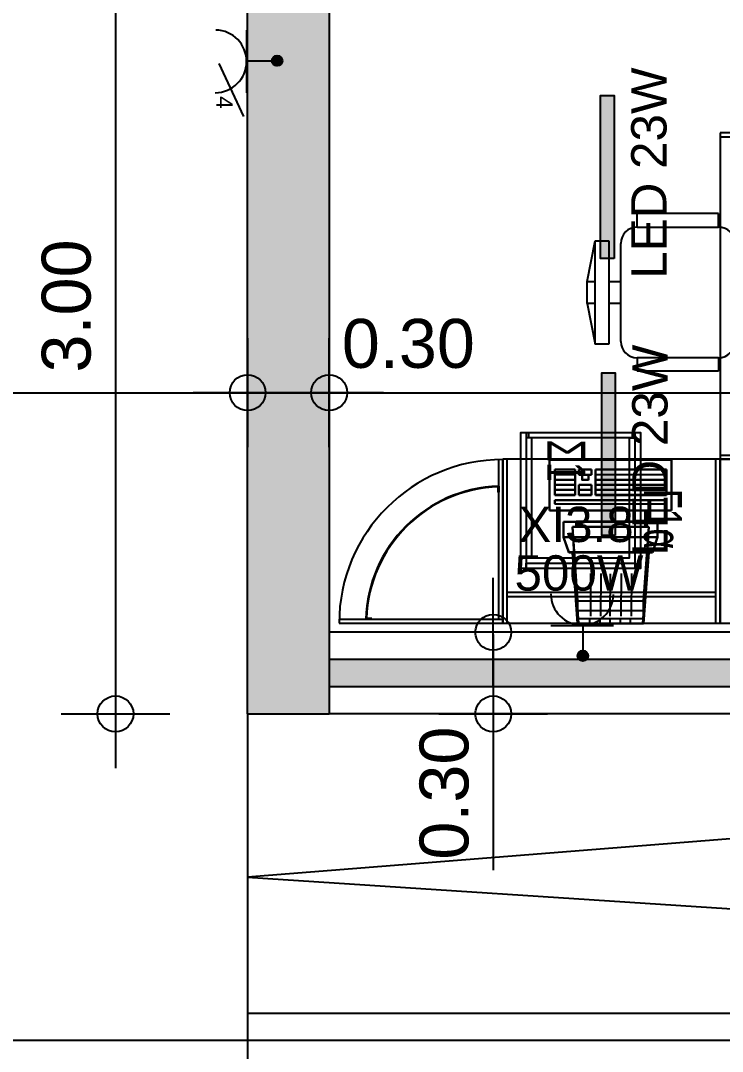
# Model space of a CAD drawing. Header units: metres. Extents: x -11 to 85, y -301 to 135.
# Drawn here: x 39.288 to 41.87, y -209.388 to -205.597 of the extents above; entities that cross this region are included whole.
import ezdxf

# ---------------------------------------------------------------- set-up
doc = ezdxf.new("R2010")
doc.units = ezdxf.units.M
doc.header["$LTSCALE"] = 0.036
doc.header["$PDMODE"] = 2
for name, color, linetype in [('arxitek isogeio', 252, 'Continuous'), ('DIMBLK', 252, 'Continuous'), ('electext', 20, 'Continuous'), ('Epipla', 252, 'Continuous'), ('hatch color', 252, 'Continuous'), ('HLEK-SYMBOL', 3, 'Continuous'), ('HLEK_FL001_SYMBOLS', 230, 'Continuous'), ('KYKLOFORHTES', 152, 'Continuous')]:
    doc.layers.add(name, color=color, linetype=linetype)
doc.styles.add('COMU-N', font='arial.ttf')
doc.styles.add('SIMW-N', font='wgsimpl')
doc.styles.get("Standard").update_dxf_attribs({"font": 'arial.ttf'})
doc.dimstyles.new('CADWDOT', dxfattribs={"dimscale": 0.1, "dimtxt": 1.8, "dimasz": 0.08, "dimexe": 2, "dimexo": 0, "dimgap": 0.09, "dimtad": 0, "dimrnd": 0.001, "dimzin": 0, "dimdsep": 46, "dimtxsty": 'Standard', "dimblk1": 'ARTDIM', "dimblk2": 'ARTDIM', "dimsah": 1, "dimcen": 0.09, "dimdle": 0.05, "dimse1": 1, "dimse2": 1, "dimadec": 0, "dimazin": 0, "dimtfac": 1, "dimtmove": 0, "dimatfit": 3, "dimldrblk": 'ARTDIM', "dimfxl": 2, "dimtvp": 0.9999, "dimtolj": 1, "dimtzin": 0, "dimarcsym": 0})

# ---------------------------------------------------------------- blocks, each defined once
blk = doc.blocks.new('ARTDIM')
at = {"layer": 'DIMBLK'}
for p, q in [((0, -24.9975), (0, 24.9975)), ((-24.9975, 0), (24.9975, 0))]:
    blk.add_line(p, q, dxfattribs=at)
blk.add_circle((0, 0), 8.25, dxfattribs=at)
blk = doc.blocks.new('*D1322')
at = {"layer": 'arxitek isogeio', "color": 0, "lineweight": -2}
blk.add_line((22.4317, -206.9656), (40.1157, -206.9656), dxfattribs=at)
at = {"layer": 'Defpoints', "color": 0, "transparency": 16777216}
for p in [(22.4237, -206.9656), (40.1237, -206.9656), (40.1237, -206.9656)]:
    blk.add_point(p, dxfattribs=at)
at = {"layer": 'arxitek isogeio', "color": 0, "lineweight": -2, "xscale": 0.008, "yscale": 0.008, "zscale": 0.008, "rotation": 180}
blk.add_blockref('ARTDIM', (22.4237, -206.9656), dxfattribs=at)
at = {"layer": 'arxitek isogeio', "color": 0, "lineweight": -2, "xscale": 0.008, "yscale": 0.008, "zscale": 0.008}
blk.add_blockref('ARTDIM', (40.1237, -206.9656), dxfattribs=at)
at = {"layer": 'arxitek isogeio', "color": 0, "insert": (31.2737, -206.7856), "char_height": 0.18, "attachment_point": 5}
blk.add_mtext('\\A1;17.70', dxfattribs=at)
blk = doc.blocks.new('*D1323')
at = {"layer": 'arxitek isogeio', "color": 0, "lineweight": -2}
for p, q in [((40.1317, -206.9656), (40.4157, -206.9656)), ((40.4237, -206.9656), (40.9983, -206.9656))]:
    blk.add_line(p, q, dxfattribs=at)
at = {"layer": 'Defpoints', "color": 0, "transparency": 16777216}
for p in [(40.1237, -205.1468), (40.4237, -205.1468), (40.4237, -206.9656)]:
    blk.add_point(p, dxfattribs=at)
at = {"layer": 'arxitek isogeio', "color": 0, "lineweight": -2, "xscale": 0.008, "yscale": 0.008, "zscale": 0.008, "rotation": 180}
blk.add_blockref('ARTDIM', (40.1237, -206.9656), dxfattribs=at)
at = {"layer": 'arxitek isogeio', "color": 0, "lineweight": -2, "xscale": 0.008, "yscale": 0.008, "zscale": 0.008}
blk.add_blockref('ARTDIM', (40.4237, -206.9656), dxfattribs=at)
at = {"layer": 'arxitek isogeio', "color": 0, "insert": (40.715, -206.7856), "char_height": 0.18, "attachment_point": 5}
blk.add_mtext('\\A1;0.30', dxfattribs=at)
blk = doc.blocks.new('*D1324')
at = {"layer": 'arxitek isogeio', "color": 0, "lineweight": -2}
blk.add_line((40.4317, -206.9656), (47.4657, -206.9656), dxfattribs=at)
at = {"layer": 'Defpoints', "color": 0, "transparency": 16777216}
for p in [(47.4737, -206.9656), (40.4237, -207.8468), (47.4737, -207.8468)]:
    blk.add_point(p, dxfattribs=at)
at = {"layer": 'arxitek isogeio', "color": 0, "lineweight": -2, "xscale": 0.008, "yscale": 0.008, "zscale": 0.008, "rotation": 180}
blk.add_blockref('ARTDIM', (40.4237, -206.9656), dxfattribs=at)
at = {"layer": 'arxitek isogeio', "color": 0, "lineweight": -2, "xscale": 0.008, "yscale": 0.008, "zscale": 0.008}
blk.add_blockref('ARTDIM', (47.4737, -206.9656), dxfattribs=at)
at = {"layer": 'arxitek isogeio', "color": 0, "insert": (43.9487, -206.7856), "char_height": 0.18, "attachment_point": 5}
blk.add_mtext('\\A1;7.05', dxfattribs=at)
blk = doc.blocks.new('*D1361')
at = {"layer": 'arxitek isogeio', "color": 0, "lineweight": -2}
for p, q in [((41.0274, -207.8548), (41.0274, -208.1388)), ((41.0274, -208.1468), (41.0274, -208.7214))]:
    blk.add_line(p, q, dxfattribs=at)
at = {"layer": 'Defpoints', "color": 0, "transparency": 16777216}
for p in [(39.3308, -207.8468), (39.3308, -208.1468), (41.0274, -208.1468)]:
    blk.add_point(p, dxfattribs=at)
at = {"layer": 'arxitek isogeio', "color": 0, "lineweight": -2, "xscale": 0.008, "yscale": 0.008, "zscale": 0.008}
for p, rotation in [((41.0274, -207.8468), 90), ((41.0274, -208.1468), 270)]:
    blk.add_blockref('ARTDIM', p, dxfattribs=dict(at, rotation=rotation))
at = {"layer": 'arxitek isogeio', "color": 0, "insert": (40.8474, -208.4381), "char_height": 0.18, "attachment_point": 5, "rotation": 90}
blk.add_mtext('\\A1;0.30', dxfattribs=at)
blk = doc.blocks.new('*D1365')
at = {"layer": 'arxitek isogeio', "color": 0, "lineweight": -2}
blk.add_line((40.1317, -212.7331), (47.7657, -212.7331), dxfattribs=at)
at = {"layer": 'Defpoints', "color": 0, "transparency": 16777216}
for p in [(40.1237, -208.1468), (47.7737, -208.1468), (47.7737, -212.7331)]:
    blk.add_point(p, dxfattribs=at)
at = {"layer": 'arxitek isogeio', "color": 0, "lineweight": -2, "xscale": 0.008, "yscale": 0.008, "zscale": 0.008, "rotation": 180}
blk.add_blockref('ARTDIM', (40.1237, -212.7331), dxfattribs=at)
at = {"layer": 'arxitek isogeio', "color": 0, "lineweight": -2, "xscale": 0.008, "yscale": 0.008, "zscale": 0.008}
blk.add_blockref('ARTDIM', (47.7737, -212.7331), dxfattribs=at)
at = {"layer": 'arxitek isogeio', "color": 0, "insert": (43.9487, -212.5531), "char_height": 0.18, "attachment_point": 5}
blk.add_mtext('\\A1;7.65', dxfattribs=at)
blk = doc.blocks.new('g1')
at = {"layer": 'Epipla'}
for p, q in [((100.5497, 22.4185), (100.5497, 21.2192)), ((101.1531, 22.4185), (100.5497, 22.4185)), ((101.1531, 22.4034), (100.5497, 22.4034)), ((100.5447, 22.1221), (100.2447, 22.1221)), ((100.2447, 22.0721), (100.2447, 22.1221)), ((100.5447, 22.0721), (100.5447, 22.1221)), ((100.2447, 22.0721), (100.5447, 22.0721)), ((100.0607, 21.8721), (100.0907, 22.0221)), ((100.0907, 22.0221), (100.1407, 22.0221)), ((100.0907, 21.6421), (100.0907, 22.0221)), ((100.1407, 22.0221), (100.1407, 21.6421)), ((100.1847, 21.6521), (100.1847, 22.0121)), ((100.0607, 21.7921), (100.0607, 21.8721)), ((100.0607, 21.8721), (100.0907, 21.8721)), ((100.1407, 21.8721), (100.1847, 21.8721)), ((100.0907, 21.7921), (100.0607, 21.7921)), ((100.0607, 21.7921), (100.0907, 21.6421)), ((100.1847, 21.7921), (100.1407, 21.7921)), ((100.1407, 21.6421), (100.0907, 21.6421)), ((100.2447, 21.5921), (100.2447, 21.5421)), ((100.5447, 21.5921), (100.2447, 21.5921)), ((100.5447, 21.5921), (100.5447, 21.5421)), ((100.5447, 21.5421), (100.2447, 21.5421)), ((99.8563, 21.2972), (99.8363, 21.2972)), ((100.217, 21.2972), (100.237, 21.2972)), ((100.5497, 21.2343), (101.1531, 21.2343)), ((99.7354, 20.6308), (99.7354, 21.2179)), ((100.5497, 21.2192), (99.7505, 21.2192)), ((99.7505, 21.2192), (99.7505, 20.6158)), ((99.7505, 20.6158), (99.7505, 21.2179)), ((99.7656, 21.2192), (99.7656, 20.6158)), ((99.9227, 21.217), (100.3714, 21.217)), ((99.9227, 21.03), (99.9227, 21.217)), ((100.3714, 21.217), (100.3714, 21.03)), ((100.5346, 20.6158), (100.5346, 21.2192)), ((100.5497, 21.2192), (101.1531, 21.2192)), ((100.5497, 20.6158), (100.5497, 21.2192)), ((100.5497, 21.2192), (100.5497, 20.6158)), ((101.149, 21.2192), (100.5497, 21.2192)), ((100.0162, 21.1796, 0.0001), (99.9414, 21.1796, 0.0001)), ((99.9414, 21.1796, 0.0001), (99.9414, 21.0861, 0.0001)), ((100.0162, 21.1609, 0.0001), (99.9414, 21.1609, 0.0001)), ((100.0162, 21.1796, 0.0001), (100.0162, 21.0861, 0.0001)), ((100.0769, 21.1796, 0.0001), (100.0302, 21.1796, 0.0001)), ((100.0302, 21.1796, 0.0001), (100.0302, 21.1609, 0.0001)), ((100.0419, 21.1609, 0.0001), (100.0302, 21.1609, 0.0001)), ((100.0419, 21.1609, 0.0001), (100.0419, 21.1422, 0.0001)), ((100.0769, 21.1609, 0.0001), (100.0653, 21.1609, 0.0001)), ((100.0653, 21.1609, 0.0001), (100.0653, 21.1422, 0.0001)), ((100.0769, 21.1796, 0.0001), (100.0769, 21.1609, 0.0001)), ((100.091, 21.1796, 0.0001), (100.091, 21.0861, 0.0001)), ((100.3527, 21.1796, 0.0001), (100.091, 21.1796, 0.0001)), ((100.3527, 21.1609, 0.0001), (100.091, 21.1609, 0.0001)), ((100.3527, 21.1796, 0.0001), (100.3527, 21.0861, 0.0001)), ((100.0162, 21.1422, 0.0001), (99.9414, 21.1422, 0.0001)), ((100.0162, 21.1235, 0.0001), (99.9414, 21.1235, 0.0001)), ((100.0769, 21.1235, 0.0001), (100.0302, 21.1235, 0.0001)), ((100.0302, 21.1235, 0.0001), (100.0302, 21.0861, 0.0001)), ((100.0653, 21.1422, 0.0001), (100.0419, 21.1422, 0.0001)), ((100.0769, 21.1235, 0.0001), (100.0769, 21.0861, 0.0001)), ((100.3527, 21.1422, 0.0001), (100.091, 21.1422, 0.0001)), ((100.3527, 21.1235, 0.0001), (100.091, 21.1235, 0.0001)), ((100.0162, 21.1048, 0.0001), (99.9414, 21.1048, 0.0001)), ((100.0162, 21.0861, 0.0001), (99.9414, 21.0861, 0.0001)), ((100.0769, 21.1048, 0.0001), (100.0302, 21.1048, 0.0001)), ((100.0769, 21.0861, 0.0001), (100.0302, 21.0861, 0.0001)), ((100.3527, 21.1048, 0.0001), (100.091, 21.1048, 0.0001)), ((100.3527, 21.0861, 0.0001), (100.091, 21.0861, 0.0001)), ((99.9414, 21.0674, 0.0001), (99.9414, 21.0534, 0.0001)), ((100.3527, 21.0674, 0.0001), (99.9414, 21.0674, 0.0001)), ((100.3527, 21.0534, 0.0001), (99.9414, 21.0534, 0.0001)), ((100.3527, 21.0674, 0.0001), (100.3527, 21.0534, 0.0001)), ((100.3714, 21.03), (99.9227, 21.03)), ((99.9743, 20.9888), (100.3202, 20.9888)), ((99.9743, 20.9888), (99.9743, 20.9327)), ((100.3202, 20.9888), (100.3202, 20.9327)), ((99.9743, 20.9327), (100.3202, 20.9327)), ((99.9743, 20.9327), (99.993, 20.8766)), ((100.3202, 20.9327), (100.3015, 20.8766)), ((100.3015, 20.8766), (99.993, 20.8766)), ((100.0304, 20.6148), (100.0117, 20.8766)), ((100.2828, 20.8766), (100.2641, 20.6148)), ((100.5346, 20.7287), (99.7656, 20.7287)), ((100.5346, 20.7126), (99.7656, 20.7126)), ((99.1483, 20.6308), (99.7505, 20.6308)), ((99.2464, 20.6308), (99.269, 20.6308)), ((99.269, 20.6331), (99.2487, 20.6331)), ((99.269, 20.6308), (99.269, 20.6331)), ((99.1483, 20.6158), (99.7505, 20.6158)), ((99.7505, 20.6158), (100.5497, 20.6158)), ((100.2641, 20.6148), (100.0304, 20.6148)), ((100.5497, 20.6158), (101.149, 20.6158))]:
    blk.add_line(p, q, dxfattribs=at)
at = {"layer": 'Epipla', "extrusion": (1.21853e-17, 0.099504, 0.995037)}
for p, q in [((100.0163, 21.1619, 0.0291), (99.9415, 21.1619, 0.0291)), ((100.3528, 21.1619, 0.0291), (100.0911, 21.1619, 0.0291)), ((100.0163, 21.1433, 0.0309), (99.9415, 21.1433, 0.0309)), ((100.0163, 21.1247, 0.0328), (99.9415, 21.1247, 0.0328)), ((100.3528, 21.1433, 0.0309), (100.0911, 21.1433, 0.0309)), ((100.3528, 21.1247, 0.0328), (100.0911, 21.1247, 0.0328)), ((100.0163, 21.1061, 0.0346), (99.9415, 21.1061, 0.0346)), ((100.077, 21.1061, 0.0346), (100.0303, 21.1061, 0.0346)), ((100.3528, 21.1061, 0.0346), (100.0911, 21.1061, 0.0346))]:
    blk.add_line(p, q, dxfattribs=at)
at = {"layer": 'Epipla', "extrusion": (-2.72784e-15, -0.175791, 0.984428)}
for p, q in [((100.0742, 20.6421, 0.2762), (100.075, 20.7985, 0.3041)), ((100.1117, 20.6421, 0.2762), (100.1124, 20.7985, 0.3041)), ((100.146, 20.6413, 0.2759), (100.1468, 20.7978, 0.3038)), ((100.1866, 20.6421, 0.2762), (100.1874, 20.7985, 0.3041)), ((100.2241, 20.6421, 0.2762), (100.2249, 20.7985, 0.3041))]:
    blk.add_line(p, q, dxfattribs=at)
at = {"layer": 'Epipla', "extrusion": (-1.22e-16, -0.996241, -0.08663)}
for p, q in [((100.0709, 20.6172, 0.2375), (100.0709, 20.6309, 0.0804)), ((100.1084, 20.6172, 0.2375), (100.1084, 20.6309, 0.0804)), ((100.1459, 20.6172, 0.2375), (100.1459, 20.6309, 0.0804)), ((100.1834, 20.6172, 0.2375), (100.1834, 20.6309, 0.0804)), ((100.2208, 20.6172, 0.2375), (100.2208, 20.6309, 0.0804))]:
    blk.add_line(p, q, dxfattribs=at)
at = {"layer": 'Epipla'}
for points in [[(99.8166, 20.8168), (99.8166, 21.3168), (100.2566, 21.3168), (100.2566, 20.8168), (99.8166, 20.8168)], [(99.8563, 21.2972), (99.8563, 20.8566), (100.217, 20.8566), (100.217, 21.2972)], [(99.7354, 21.1198), (99.7354, 21.0973), (99.7332, 21.0973), (99.7332, 21.1175)]]:
    blk.add_lwpolyline(points, dxfattribs=at)
for points in [[(99.8363, 20.8168), (99.8166, 20.8168), (99.8166, 21.3168), (99.8363, 21.3168)], [(100.227, 21.317), (100.227, 21.2972), (99.8463, 21.2972), (99.8463, 21.317)], [(100.2566, 20.8168), (100.237, 20.8168), (100.237, 21.3168), (100.2566, 21.3168)], [(100.237, 20.8366), (100.237, 20.8168), (99.8363, 20.8168), (99.8363, 20.8366)]]:
    blk.add_lwpolyline(points, close=True, dxfattribs=at)
for centre, radius, start, end in [((100.2447, 22.0121), 0.06, 90, 180), ((100.5447, 22.0121), 0.06, 360, 90), ((100.2447, 21.6521), 0.06, 180, 270), ((100.5447, 21.6521), 0.06, 270, 0), ((99.7505, 20.6158), 0.6021, 90, 180), ((99.7505, 20.6158), 0.5043, 91.7106, 178.2894), ((99.7505, 20.6158), 0.502, 91.7106, 178.0239)]:
    blk.add_arc(centre, radius, start, end, dxfattribs=at)
for points, invisible_edges in [([(99.9228, 21.2173, 0.0187), (99.9228, 21.2173), (99.9228, 21.0303)], 12), ([(99.9228, 21.0303), (99.9228, 21.0303, 0.0374), (99.9228, 21.2173, 0.0187)], 12), ([(100.3715, 21.2173, 0.0187), (99.9228, 21.2173, 0.0187), (99.9228, 21.0303, 0.0374)], 12), ([(99.9228, 21.0303, 0.0374), (100.3715, 21.0303, 0.0374), (100.3715, 21.2173, 0.0187)], 12), ([(100.3715, 21.2173), (99.9228, 21.2173), (100.3715, 21.2173, 0.0187)], 6), ([(99.9228, 21.2173, 0.0187), (100.3715, 21.2173, 0.0187), (99.9228, 21.2173)], 6), ([(100.3715, 21.2173, 0.0187), (100.3715, 21.0303, 0.0374), (100.3715, 21.2173)], 6), ([(100.3715, 21.0303), (100.3715, 21.2173), (100.3715, 21.0303, 0.0374)], 6), ([(100.0163, 21.1801, 0.0226), (99.9415, 21.1801, 0.0226), (99.9415, 21.1805, 0.0272)], 12), ([(99.9415, 21.1805, 0.0272), (100.0163, 21.1805, 0.0272), (100.0163, 21.1801, 0.0226)], 12), ([(99.9415, 21.0875, 0.0365), (99.9415, 21.1805, 0.0272), (99.9415, 21.1801, 0.0226)], 12), ([(100.0163, 21.1805, 0.0272), (99.9415, 21.1805, 0.0272), (99.9415, 21.0875, 0.0365)], 12), ([(99.9415, 21.0875, 0.0365), (100.0163, 21.0875, 0.0365), (100.0163, 21.1805, 0.0272)], 12), ([(99.9415, 21.1801, 0.0226), (99.9415, 21.087, 0.0319), (99.9415, 21.0875, 0.0365)], 12), ([(100.0163, 21.087, 0.0319), (100.0163, 21.1801, 0.0226), (100.0163, 21.1805, 0.0272)], 12), ([(100.0163, 21.1805, 0.0272), (100.0163, 21.0875, 0.0365), (100.0163, 21.087, 0.0319)], 12), ([(100.077, 21.1801, 0.0226), (100.0303, 21.1801, 0.0226), (100.0303, 21.1805, 0.0272)], 12), ([(100.0303, 21.1805, 0.0272), (100.077, 21.1805, 0.0272), (100.077, 21.1801, 0.0226)], 12), ([(100.0303, 21.1619, 0.0291), (100.0303, 21.1805, 0.0272), (100.0303, 21.1801, 0.0226)], 12), ([(100.0303, 21.1619, 0.0291), (100.077, 21.1619, 0.0291), (100.0303, 21.1805, 0.0272)], 6), ([(100.0303, 21.1805, 0.0272), (100.077, 21.1619, 0.0291), (100.077, 21.1805, 0.0272)], 5), ([(100.0303, 21.1801, 0.0226), (100.0303, 21.1615, 0.0244), (100.0303, 21.1619, 0.0291)], 12), ([(100.0303, 21.1615, 0.0244), (100.042, 21.1615, 0.0244), (100.042, 21.1619, 0.0291)], 12), ([(100.042, 21.1619, 0.0291), (100.0303, 21.1619, 0.0291), (100.0303, 21.1615, 0.0244)], 12), ([(100.042, 21.1433, 0.0309), (100.042, 21.1619, 0.0291), (100.042, 21.1615, 0.0244)], 12), ([(100.0654, 21.1433, 0.0309), (100.0654, 21.1619, 0.0291), (100.042, 21.1433, 0.0309)], 6), ([(100.042, 21.1619, 0.0291), (100.042, 21.1433, 0.0309), (100.0654, 21.1619, 0.0291)], 6), ([(100.042, 21.1615, 0.0244), (100.042, 21.1429, 0.0263), (100.042, 21.1433, 0.0309)], 12), ([(100.077, 21.1615, 0.0244), (100.077, 21.1619, 0.0291), (100.0654, 21.1619, 0.0291)], 12), ([(100.077, 21.1615, 0.0244), (100.0654, 21.1619, 0.0291), (100.0654, 21.1615, 0.0244)], 5), ([(100.0654, 21.1429, 0.0263), (100.0654, 21.1615, 0.0244), (100.0654, 21.1619, 0.0291)], 12), ([(100.0654, 21.1619, 0.0291), (100.0654, 21.1433, 0.0309), (100.0654, 21.1429, 0.0263)], 12), ([(100.077, 21.1615, 0.0244), (100.077, 21.1801, 0.0226), (100.077, 21.1805, 0.0272)], 12), ([(100.077, 21.1805, 0.0272), (100.077, 21.1619, 0.0291), (100.077, 21.1615, 0.0244)], 12), ([(100.3528, 21.1801, 0.0226), (100.0911, 21.1801, 0.0226), (100.3528, 21.1805, 0.0272)], 6), ([(100.0911, 21.1805, 0.0272), (100.3528, 21.1805, 0.0272), (100.0911, 21.1801, 0.0226)], 6), ([(100.0911, 21.1801, 0.0226), (100.0911, 21.087, 0.0319), (100.0911, 21.1805, 0.0272)], 6), ([(100.0911, 21.0875, 0.0365), (100.0911, 21.1805, 0.0272), (100.0911, 21.087, 0.0319)], 6), ([(100.3528, 21.1805, 0.0272), (100.0911, 21.1805, 0.0272), (100.0911, 21.0875, 0.0365)], 12), ([(100.0911, 21.0875, 0.0365), (100.3528, 21.0875, 0.0365), (100.3528, 21.1805, 0.0272)], 12), ([(100.3528, 21.1805, 0.0272), (100.3528, 21.0875, 0.0365), (100.3528, 21.1801, 0.0226)], 6), ([(100.3528, 21.087, 0.0319), (100.3528, 21.1801, 0.0226), (100.3528, 21.0875, 0.0365)], 6), ([(100.077, 21.1243, 0.0281), (100.0303, 21.1243, 0.0281), (100.0303, 21.1247, 0.0328)], 12), ([(100.0303, 21.1247, 0.0328), (100.077, 21.1247, 0.0328), (100.077, 21.1243, 0.0281)], 12), ([(100.0303, 21.0875, 0.0365), (100.0303, 21.1247, 0.0328), (100.0303, 21.1243, 0.0281)], 12), ([(100.077, 21.1247, 0.0328), (100.0303, 21.1247, 0.0328), (100.0303, 21.0875, 0.0365)], 12), ([(100.0303, 21.0875, 0.0365), (100.077, 21.0875, 0.0365), (100.077, 21.1247, 0.0328)], 12), ([(100.0303, 21.1243, 0.0281), (100.0303, 21.087, 0.0319), (100.0303, 21.0875, 0.0365)], 12), ([(100.042, 21.1429, 0.0263), (100.0654, 21.1429, 0.0263), (100.0654, 21.1433, 0.0309)], 12), ([(100.0654, 21.1433, 0.0309), (100.042, 21.1433, 0.0309), (100.042, 21.1429, 0.0263)], 12), ([(100.077, 21.087, 0.0319), (100.077, 21.1243, 0.0281), (100.077, 21.1247, 0.0328)], 12), ([(100.077, 21.1247, 0.0328), (100.077, 21.0875, 0.0365), (100.077, 21.087, 0.0319)], 12), ([(99.9415, 21.087, 0.0319), (100.0163, 21.087, 0.0319), (100.0163, 21.0875, 0.0365)], 12), ([(100.0163, 21.0875, 0.0365), (99.9415, 21.0875, 0.0365), (99.9415, 21.087, 0.0319)], 12), ([(100.0303, 21.087, 0.0319), (100.077, 21.087, 0.0319), (100.077, 21.0875, 0.0365)], 12), ([(100.077, 21.0875, 0.0365), (100.0303, 21.0875, 0.0365), (100.0303, 21.087, 0.0319)], 12), ([(100.0911, 21.087, 0.0319), (100.3528, 21.087, 0.0319), (100.0911, 21.0875, 0.0365)], 6), ([(100.3528, 21.0875, 0.0365), (100.0911, 21.0875, 0.0365), (100.3528, 21.087, 0.0319)], 6), ([(100.3528, 21.0684, 0.0337), (99.9415, 21.0684, 0.0337), (99.9415, 21.0689, 0.0384)], 12), ([(99.9415, 21.0689, 0.0384), (100.3528, 21.0689, 0.0384), (100.3528, 21.0684, 0.0337)], 12), ([(99.9415, 21.055, 0.0398), (99.9415, 21.0689, 0.0384), (99.9415, 21.0684, 0.0337)], 12), ([(100.3528, 21.0689, 0.0384), (99.9415, 21.0689, 0.0384), (99.9415, 21.055, 0.0398)], 12), ([(99.9415, 21.055, 0.0398), (100.3528, 21.055, 0.0398), (100.3528, 21.0689, 0.0384)], 12), ([(99.9415, 21.0684, 0.0337), (99.9415, 21.0545, 0.0351), (99.9415, 21.055, 0.0398)], 12), ([(100.3528, 21.055, 0.0398), (99.9415, 21.055, 0.0398), (99.9415, 21.0545, 0.0351)], 7), ([(99.9415, 21.0545, 0.0351), (100.3528, 21.0545, 0.0351), (99.9415, 21.055, 0.0398)], 14), ([(100.3528, 21.055, 0.0398), (99.9415, 21.055, 0.0398), (100.3528, 21.0545, 0.0351)], 7), ([(100.3528, 21.0545, 0.0351), (100.3528, 21.0684, 0.0337), (100.3528, 21.0689, 0.0384)], 12), ([(100.3528, 21.0689, 0.0384), (100.3528, 21.055, 0.0398), (100.3528, 21.0545, 0.0351)], 12), ([(100.3715, 21.0303, 0.0374), (99.9228, 21.0303, 0.0374), (100.3715, 21.0303)], 6), ([(99.9228, 21.0303), (100.3715, 21.0303), (99.9228, 21.0303, 0.0374)], 6), ([(99.9742, 20.9323, 0.0561), (99.9742, 20.9323, 0.3739), (99.9742, 20.9884, 0.0561)], 6), ([(99.9742, 20.9884, 0.3739), (99.9742, 20.9884, 0.0561), (99.9742, 20.9323, 0.3739)], 6), ([(100.3201, 20.9884, 0.3739), (99.9742, 20.9884, 0.3739), (99.9742, 20.9323, 0.3739)], 12), ([(99.9742, 20.9323, 0.3739), (100.3201, 20.9323, 0.3739), (100.3201, 20.9884, 0.3739)], 12), ([(100.3201, 20.9884, 0.0561), (99.9742, 20.9884, 0.0561), (100.3201, 20.9884, 0.3739)], 6), ([(99.9742, 20.9884, 0.3739), (100.3201, 20.9884, 0.3739), (99.9742, 20.9884, 0.0561)], 6), ([(100.0069, 20.9697, 0.0561), (100.0256, 20.6986), (100.0256, 20.6612, 0.0561)], 5), ([(100.0069, 20.9697), (100.0256, 20.6986), (100.0069, 20.9697, 0.0561)], 6), ([(100.2874, 20.9697), (100.0069, 20.9697), (100.2874, 20.9697, 0.0561)], 6), ([(100.0069, 20.9697, 0.0561), (100.2874, 20.9697, 0.0561), (100.0069, 20.9697)], 6), ([(100.2687, 20.6986), (100.2874, 20.9697, 0.0561), (100.2687, 20.6612, 0.0561)], 5), ([(100.2687, 20.6986), (100.2874, 20.9697), (100.2874, 20.9697, 0.0561)], 12), ([(100.3201, 20.9323, 0.3739), (100.3201, 20.9323, 0.0561), (100.3201, 20.9884, 0.0561)], 12), ([(100.3201, 20.9884, 0.0561), (100.3201, 20.9884, 0.3739), (100.3201, 20.9323, 0.3739)], 12), ([(99.9742, 20.9323, 0.3739), (99.9742, 20.9323, 0.0561), (99.9929, 20.8762, 0.0561)], 12), ([(99.9742, 20.9323, 0.3739), (99.9929, 20.8762, 0.0561), (99.9929, 20.8762, 0.3459)], 5), ([(99.9929, 20.8762, 0.3459), (100.3201, 20.9323, 0.3739), (99.9742, 20.9323, 0.3739)], 5), ([(100.3014, 20.8762, 0.3459), (100.3201, 20.9323, 0.3739), (99.9929, 20.8762, 0.3459)], 6), ([(100.3201, 20.9323, 0.0561), (100.3201, 20.9323, 0.3739), (100.3014, 20.8762, 0.0561)], 6), ([(100.3014, 20.8762, 0.0561), (100.3201, 20.9323, 0.3739), (100.3014, 20.8762, 0.3459)], 5), ([(99.9929, 20.8762, 0.3459), (100.0069, 20.8762, 0.3178), (100.3014, 20.8762, 0.3459)], 7), ([(99.9929, 20.8762, 0.3459), (99.9929, 20.8762, 0.0561), (100.0069, 20.8762, 0.0561)], 12), ([(99.9929, 20.8762, 0.3459), (100.0069, 20.8762, 0.0561), (100.0069, 20.8762, 0.3178)], 13), ([(100.0256, 20.6145, 0.2711), (100.2874, 20.8762, 0.3178), (100.0069, 20.8762, 0.3178)], 5), ([(100.0069, 20.8762, 0.0561), (100.0256, 20.6145, 0.2711), (100.0069, 20.8762, 0.3178)], 5), ([(100.0256, 20.6332, 0.0561), (100.0256, 20.6145, 0.2711), (100.0069, 20.8762, 0.0561)], 6), ([(100.2874, 20.8762, 0.3178), (100.3014, 20.8762, 0.3459), (100.0069, 20.8762, 0.3178)], 7), ([(100.2687, 20.6145, 0.2711), (100.2874, 20.8762, 0.3178), (100.0256, 20.6145, 0.2711)], 6), ([(100.2687, 20.6145, 0.2711), (100.2874, 20.8762, 0.0561), (100.2874, 20.8762, 0.3178)], 5), ([(100.2687, 20.6145, 0.2711), (100.2687, 20.6332, 0.0561), (100.2874, 20.8762, 0.0561)], 12), ([(100.3014, 20.8762, 0.0561), (100.3014, 20.8762, 0.3459), (100.2874, 20.8762, 0.3178)], 14), ([(100.3014, 20.8762, 0.0561), (100.2874, 20.8762, 0.3178), (100.2874, 20.8762, 0.0561)], 5), ([(100.2687, 20.6612, 0.0561), (100.0256, 20.6612, 0.0561), (100.2687, 20.6986)], 6), ([(100.0256, 20.6986), (100.2687, 20.6986), (100.0256, 20.6612, 0.0561)], 6), ([(100.2687, 20.6145, 0.2711), (100.0256, 20.6145, 0.2711), (100.0256, 20.6332, 0.0561)], 12), ([(100.0256, 20.6332, 0.0561), (100.2687, 20.6332, 0.0561), (100.2687, 20.6145, 0.2711)], 12)]:
    blk.add_3dface(points, dxfattribs=dict(at, invisible_edges=invisible_edges))
for points in [[(100.2734, 20.9898, 0.3272), (100.0209, 20.9898, 0.3272), (100.0209, 20.9898, 0.1028), (100.2734, 20.9898, 0.1028)], [(100.0443, 20.9698, 0.028), (100.0256, 20.9698, 0.028), (100.0256, 20.9698, 0.014), (100.0443, 20.9698, 0.014)], [(100.1004, 20.9698, 0.028), (100.0817, 20.9698, 0.028), (100.0817, 20.9698, 0.014), (100.1004, 20.9698, 0.014)], [(100.1378, 20.9698, 0.028), (100.1191, 20.9698, 0.028), (100.1191, 20.9698, 0.014), (100.1378, 20.9698, 0.014)], [(100.1752, 20.9698, 0.028), (100.1565, 20.9698, 0.028), (100.1565, 20.9698, 0.014), (100.1752, 20.9698, 0.014)]]:
    blk.add_3dface(points, dxfattribs=at)
at = {"layer": 'Epipla', "style": 'SIMW-N', "width": 0.705992}
for s, p in [('Σ1', (99.9143, 21.2911)), ('Γ1α', (100.2696, 21.1106))]:
    blk.add_text(s, height=0.14, rotation=270, dxfattribs=at).set_placement(p)
blk = doc.blocks.new('*D1416')
at = {"layer": 'arxitek isogeio', "color": 0, "lineweight": -2}
blk.add_line((39.6374, -205.1548), (39.6374, -208.1388), dxfattribs=at)
at = {"layer": 'Defpoints', "color": 0, "transparency": 16777216}
for p in [(40.1237, -205.1468), (39.6374, -208.1468), (40.1237, -208.1468)]:
    blk.add_point(p, dxfattribs=at)
at = {"layer": 'arxitek isogeio', "color": 0, "lineweight": -2, "xscale": 0.008, "yscale": 0.008, "zscale": 0.008}
for p, rotation in [((39.6374, -205.1468), 90), ((39.6374, -208.1468), 270)]:
    blk.add_blockref('ARTDIM', p, dxfattribs=dict(at, rotation=rotation))
at = {"layer": 'arxitek isogeio', "color": 0, "insert": (39.4574, -206.6468), "char_height": 0.18, "attachment_point": 5, "rotation": 90}
blk.add_mtext('\\A1;3.00', dxfattribs=at)
blk = doc.blocks.new('led 23W')
at = {"layer": 'hatch color'}
blk.add_hatch(color=181, dxfattribs=at).paths.add_polyline_path([(101.2388, -6.7734), (101.2388, -6.7234), (101.8376, -6.7234), (101.8376, -6.7734)])
at = {"layer": 'HLEK_FL001_SYMBOLS'}
blk.add_lwpolyline([(101.2388, -6.7734), (101.2388, -6.7234), (101.8376, -6.7234), (101.8376, -6.7734)], close=True, dxfattribs=at)
blk = doc.blocks.new('gJ6_a14')
at = {"linetype": 'Continuous'}
for p, q in [((-0.1176, 0.1119), (0.113, 0.1119)), ((0, 0.1119), (0, 0))]:
    blk.add_line(p, q, dxfattribs=at)
blk.add_arc((-0.0023, 0.2279), 0.1153, 180, 358.9566, dxfattribs=at)
blk = doc.blocks.new('*X1779')
at = {"color": 0}
for p, q in [((15.598, 2.587), (15.737, 2.727)), ((15.598, 2.622), (15.702, 2.727)), ((15.605, 2.559), (15.765, 2.719)), ((15.617, 2.536), (15.789, 2.707)), ((15.623, 2.665), (15.631, 2.674)), ((15.633, 2.516), (15.808, 2.691)), ((15.636, 2.678), (15.645, 2.687)), ((15.649, 2.691), (15.658, 2.7)), ((15.653, 2.501), (15.824, 2.672)), ((15.662, 2.705), (15.671, 2.714)), ((15.667, 2.674), (15.676, 2.683)), ((15.676, 2.718), (15.678, 2.721)), ((15.68, 2.687), (15.689, 2.696)), ((15.693, 2.7), (15.702, 2.709)), ((15.698, 2.669), (15.707, 2.678)), ((15.707, 2.714), (15.715, 2.722)), ((15.711, 2.683), (15.72, 2.691)), ((15.72, 2.727), (15.721, 2.728)), ((15.724, 2.696), (15.733, 2.705)), ((15.729, 2.665), (15.738, 2.674)), ((15.738, 2.709), (15.746, 2.718)), ((15.742, 2.678), (15.751, 2.687)), ((15.751, 2.722), (15.752, 2.724)), ((15.755, 2.691), (15.764, 2.7)), ((15.768, 2.705), (15.777, 2.714)), ((15.773, 2.674), (15.782, 2.683)), ((15.786, 2.687), (15.795, 2.696)), ((15.804, 2.669), (15.813, 2.678)), ((15.601, 2.607), (15.609, 2.616)), ((15.604, 2.646), (15.605, 2.647)), ((15.605, 2.577), (15.614, 2.585)), ((15.609, 2.652), (15.618, 2.66)), ((15.611, 2.547), (15.618, 2.554)), ((15.614, 2.621), (15.623, 2.63)), ((15.618, 2.59), (15.627, 2.599)), ((15.623, 2.559), (15.631, 2.568)), ((15.627, 2.634), (15.636, 2.643)), ((15.627, 2.528), (15.636, 2.537)), ((15.631, 2.603), (15.64, 2.612)), ((15.636, 2.572), (15.645, 2.581)), ((15.64, 2.647), (15.649, 2.656)), ((15.64, 2.541), (15.649, 2.55)), ((15.645, 2.616), (15.654, 2.625)), ((15.645, 2.51), (15.654, 2.519)), ((15.649, 2.585), (15.658, 2.594)), ((15.654, 2.66), (15.662, 2.669)), ((15.654, 2.554), (15.662, 2.563)), ((15.658, 2.63), (15.667, 2.638)), ((15.658, 2.523), (15.667, 2.532)), ((15.662, 2.599), (15.671, 2.607)), ((15.664, 2.494), (15.671, 2.501)), ((15.667, 2.568), (15.676, 2.577)), ((15.671, 2.643), (15.68, 2.652)), ((15.671, 2.537), (15.68, 2.546)), ((15.676, 2.489), (15.836, 2.648)), ((15.676, 2.612), (15.685, 2.621)), ((15.676, 2.506), (15.685, 2.515)), ((15.68, 2.581), (15.689, 2.59)), ((15.685, 2.656), (15.693, 2.665)), ((15.685, 2.55), (15.693, 2.559)), ((15.689, 2.625), (15.698, 2.634)), ((15.689, 2.519), (15.698, 2.528)), ((15.693, 2.594), (15.702, 2.603)), ((15.693, 2.488), (15.702, 2.497)), ((15.698, 2.563), (15.707, 2.572)), ((15.702, 2.638), (15.711, 2.647)), ((15.702, 2.532), (15.711, 2.541)), ((15.705, 2.482), (15.843, 2.62)), ((15.707, 2.607), (15.715, 2.616)), ((15.707, 2.501), (15.715, 2.51)), ((15.711, 2.577), (15.72, 2.585)), ((15.715, 2.652), (15.724, 2.66)), ((15.715, 2.546), (15.724, 2.554)), ((15.72, 2.621), (15.729, 2.63)), ((15.72, 2.515), (15.729, 2.523)), ((15.724, 2.59), (15.733, 2.599)), ((15.724, 2.484), (15.733, 2.493)), ((15.729, 2.559), (15.738, 2.568)), ((15.733, 2.634), (15.742, 2.643)), ((15.733, 2.528), (15.742, 2.537)), ((15.738, 2.603), (15.746, 2.612)), ((15.738, 2.497), (15.746, 2.506)), ((15.741, 2.482), (15.842, 2.584)), ((15.742, 2.572), (15.751, 2.581)), ((15.746, 2.647), (15.755, 2.656)), ((15.746, 2.541), (15.755, 2.55)), ((15.751, 2.616), (15.76, 2.625)), ((15.751, 2.51), (15.76, 2.519)), ((15.755, 2.585), (15.764, 2.594)), ((15.76, 2.66), (15.768, 2.669)), ((15.76, 2.554), (15.768, 2.563)), ((15.764, 2.63), (15.773, 2.638)), ((15.764, 2.523), (15.773, 2.532)), ((15.768, 2.599), (15.777, 2.607)), ((15.768, 2.493), (15.777, 2.501)), ((15.773, 2.568), (15.782, 2.577)), ((15.777, 2.643), (15.786, 2.652)), ((15.777, 2.537), (15.786, 2.546)), ((15.782, 2.612), (15.791, 2.621)), ((15.782, 2.506), (15.791, 2.515)), ((15.786, 2.581), (15.795, 2.59)), ((15.791, 2.656), (15.799, 2.665)), ((15.791, 2.55), (15.799, 2.559)), ((15.795, 2.625), (15.804, 2.634)), ((15.795, 2.519), (15.804, 2.528)), ((15.799, 2.594), (15.808, 2.603)), ((15.804, 2.563), (15.813, 2.572)), ((15.808, 2.638), (15.817, 2.647)), ((15.808, 2.532), (15.817, 2.541)), ((15.813, 2.607), (15.822, 2.616)), ((15.817, 2.577), (15.826, 2.585)), ((15.822, 2.652), (15.83, 2.66)), ((15.822, 2.546), (15.83, 2.554)), ((15.826, 2.621), (15.835, 2.63)), ((15.83, 2.59), (15.839, 2.599)), ((15.835, 2.559), (15.835, 2.56)), ((15.839, 2.634), (15.84, 2.635)), ((15.844, 2.603), (15.844, 2.603))]:
    blk.add_line(p, q, dxfattribs=at)
blk = doc.blocks.new('GJ6_A78')
at = {"layer": 'HLEK-SYMBOL', "color": 0, "linetype": 'Continuous'}
blk.add_circle((0, 0), 0.0989, dxfattribs=at)
at = {"layer": 'HLEK-SYMBOL', "color": 0, "xscale": 0.8, "yscale": 0.8, "zscale": 0.8}
blk.add_blockref('*X1779', (-12.576, -2.084), dxfattribs=at)
blk = doc.blocks.new('priza')
at = {"layer": 'HLEK_FL001_SYMBOLS', "xscale": 0.1951472641207488, "yscale": 0.1951472641207488, "zscale": 0.1951472641207488}
blk.add_blockref('GJ6_A78', (87.4, -100.4953), dxfattribs=at)
at = {"layer": 'HLEK_FL001_SYMBOLS', "rotation": 180}
blk.add_blockref('gJ6_a14', (87.4, -100.4952), dxfattribs=at)
blk = doc.blocks.new('tetrapli priza')
at = {"layer": 'HLEK_FL001_SYMBOLS', "ltscale": 5}
blk.add_line((479.6442, -48.2674), (479.8393, -48.1769), dxfattribs=at)
at = {"layer": 'HLEK_FL001_SYMBOLS'}
blk.add_blockref('priza', (392.2343, 52.442), dxfattribs=at)
at = {"layer": 'HLEK_FL001_SYMBOLS', "ltscale": 5}
blk.add_text('4', height=0.06, dxfattribs=at).set_placement((479.7645, -48.2766))

msp = doc.modelspace()

# ---------------------------------------------------------------- hatches: boundary and pattern name
at = {"layer": 'arxitek isogeio'}
for points in [[(40.1237, -208.1468), (40.4237, -208.1468), (40.4237, -205.1468), (40.1237, -205.1468)], [(43.5737, -207.9468), (40.4237, -207.9468), (40.4237, -208.0468), (43.5737, -208.0468)]]:
    msp.add_hatch(color=256, dxfattribs=at).paths.add_polyline_path(points)

# ---------------------------------------------------------------- linework, layer by layer
for p, q in [((40.1237, -208.1468), (40.1237, -205.1468)), ((40.4237, -205.1468), (40.4237, -208.1468)), ((43.5737, -207.8468), (40.4237, -207.8468)), ((43.5737, -207.9468), (40.4237, -207.9468)), ((43.5737, -208.0468), (40.4237, -208.0468)), ((40.1237, -208.1468), (40.4237, -208.1468)), ((40.1237, -208.1468), (40.1237, -210.8468)), ((47.6737, -208.1468), (40.1237, -208.7468)), ((43.5737, -208.1468), (40.4237, -208.1468)), ((40.1237, -208.7468), (47.7737, -209.2468)), ((40.1237, -209.2468), (47.7737, -209.2468)), ((22.4237, -209.3468), (40.1237, -209.3468)), ((40.1237, -209.3468), (47.7737, -209.3468))]:
    msp.add_line(p, q, dxfattribs=at)

# ---------------------------------------------------------------- block references
msp.add_blockref('g1', (-58.6881, -228.4292), dxfattribs=at)
at = {"layer": 'HLEK_FL001_SYMBOLS'}
for name, p, rotation in [('tetrapli priza', (88.2856, 273.8893), 270), ('priza', (128.7569, -308.4285), 180)]:
    msp.add_blockref(name, p, dxfattribs=dict(at, rotation=rotation))
at = {"layer": 'KYKLOFORHTES', "rotation": 90}
for p in [(34.6991, -307.7108), (34.7028, -308.7299)]:
    msp.add_blockref('led 23W', p, dxfattribs=at)

# ---------------------------------------------------------------- texts
at = {"layer": 'electext'}
for p in [(41.6648, -206.5466), (41.6684, -207.5657)]:
    msp.add_text('LED 23W', height=0.13, rotation=90, dxfattribs=at).set_placement(p)
at = {"layer": 'HLEK_FL001_SYMBOLS', "char_height": 0.13, "attachment_point": 1, "style": 'COMU-N'}
for s, width, insert in [('ΧΙ3.8', 0.495006, (41.12, -207.3849)), ('500W', 0.45, (41.1055, -207.5635))]:
    msp.add_mtext_dynamic_manual_height_columns(s, width=width, gutter_width=0.65, heights=[0], dxfattribs=dict(at, insert=insert))

# ---------------------------------------------------------------- dimensions: what is measured, and where the dimension line sits
at = {"layer": 'arxitek isogeio'}
for base, p1, p2, picture, middle in [((39.6374, -208.1468), (40.1237, -205.1468), (40.1237, -208.1468), '*D1416', (39.4574, -206.6468)), ((41.0274, -208.1468), (39.3308, -207.8468), (39.3308, -208.1468), '*D1361', (40.8474, -208.4381))]:
    dim = msp.add_linear_dim(base=base, p1=p1, p2=p2, angle=90, dimstyle='CADWDOT', dxfattribs=at)
    dim.commit()
    dim.dimension.update_dxf_attribs({"geometry": picture, "text_midpoint": middle})
for base, p1, p2, picture, middle in [((40.4237, -206.9656), (40.1237, -205.1468), (40.4237, -205.1468), '*D1323', (40.715, -206.7856)), ((40.1237, -206.9656), (22.4237, -206.9656), (40.1237, -206.9656), '*D1322', (31.2737, -206.7856)), ((47.4737, -206.9656), (40.4237, -207.8468), (47.4737, -207.8468), '*D1324', (43.9487, -206.7856))]:
    dim = msp.add_linear_dim(base=base, p1=p1, p2=p2, dimstyle='CADWDOT', dxfattribs=at)
    dim.commit()
    dim.dimension.update_dxf_attribs({"geometry": picture, "text_midpoint": middle})
dim = msp.add_aligned_dim(p1=(40.1237, -208.1468), p2=(47.7737, -208.1468), distance=-4.5863, dimstyle='CADWDOT', dxfattribs=at)
dim.commit()
dim.dimension.update_dxf_attribs({"geometry": '*D1365', "text_midpoint": (43.9487, -212.5531)})

doc.saveas('drawing.dxf')
